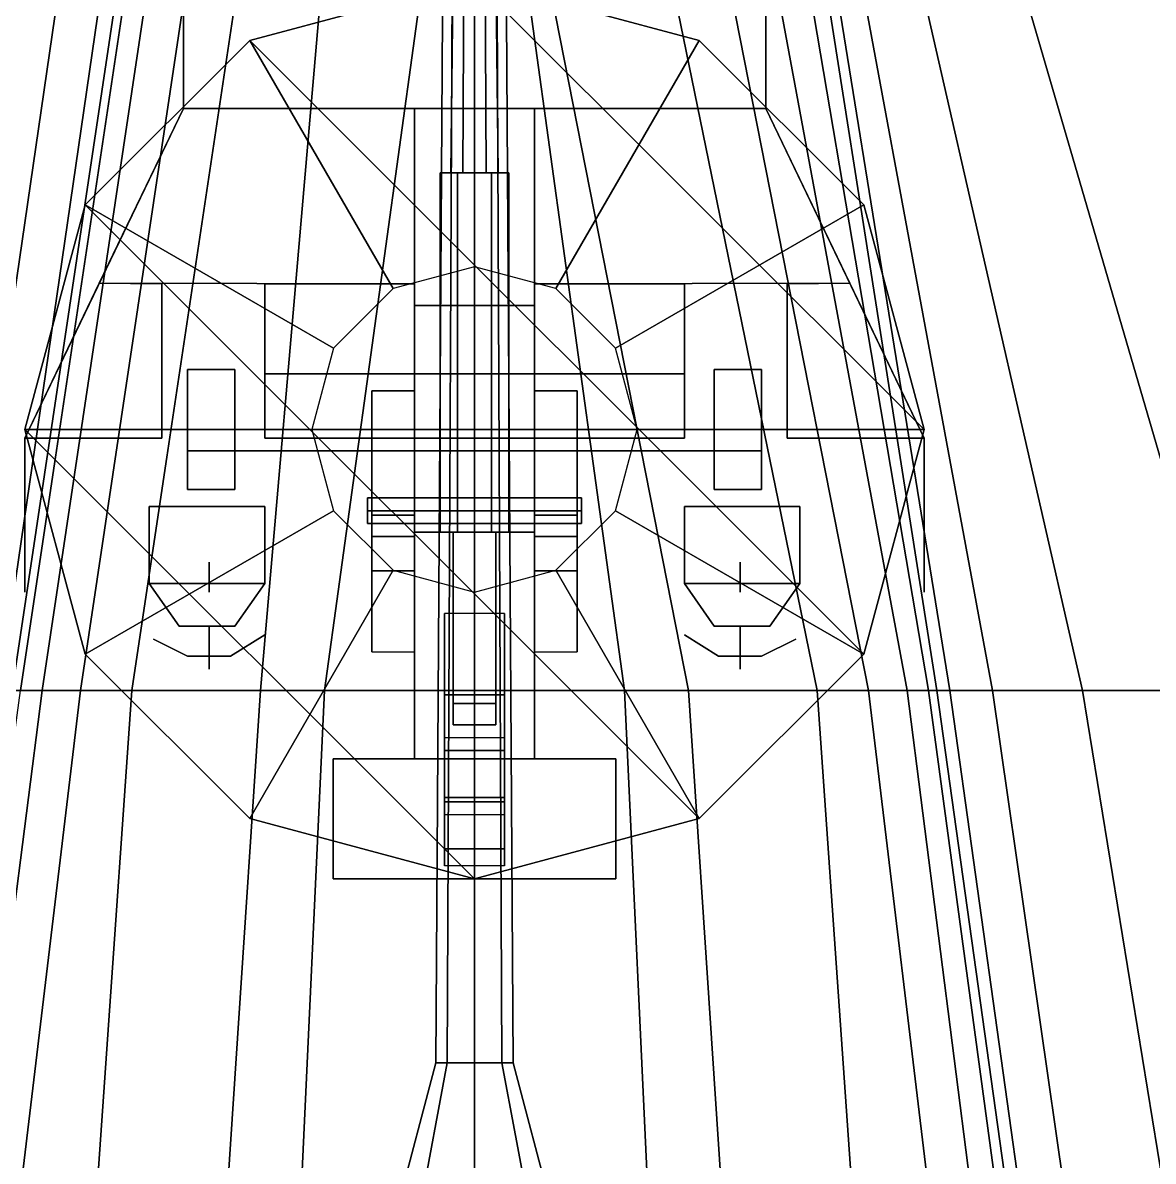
# Model space of a CAD drawing. Header units: millimetres. Extents: x -3.8 to 3.8, y -36.3 to 63.6.
# Drawn here: x -1.055 to 1.585, y 26.54 to 29.2 of the extents above; entities that cross this region are included whole.
import ezdxf

# ---------------------------------------------------------------- set-up
doc = ezdxf.new("R2010")
doc.units = ezdxf.units.MM
for name, color, linetype in [('gun', 1, 'Continuous'), ('sleeve', 5, 'Continuous'), ('superstructure', 3, 'Continuous'), ('turret', 2, 'Continuous')]:
    doc.layers.add(name, color=color, linetype=linetype)

msp = doc.modelspace()

# ---------------------------------------------------------------- linework, layer by layer
for points in [[(-1.350000000000056, 30.18, 2.720000000000003), (-1.020000000000072, 30.18, 1.960000000000001), (-1.419999999999989, 27.64, 1.910000000000001), (-1.759999999999964, 27.64, 2.570000000000001)], [(-1.020000000000072, 30.18, 1.960000000000001), (-0.8400000000000653, 30.18, 1.290000000000003), (-1.209999999999953, 27.64, 1.140000000000001), (-1.419999999999989, 27.64, 1.910000000000001)], [(-0.8400000000000653, 30.18, 1.290000000000003), (-0.7400000000000425, 30.18, 0.27), (-1.109999999999987, 27.64, 0.27), (-1.209999999999953, 27.64, 1.140000000000001)], [(-0.7400000000000425, 30.18, 0.27), (-0.7000000000000789, 30.18), (-1.079999999999958, 27.64), (-1.109999999999987, 27.64, 0.27)], [(-0.7000000000000789, 30.18), (-0.6800000000000402, 30.18, -0.2700000000000027), (-1.059999999999976, 27.64, -0.2700000000000027), (-1.079999999999958, 27.64)], [(-0.6800000000000402, 30.18, -0.2700000000000027), (-0.6300000000000289, 30.18, -0.5699999999999998), (-1.009999999999964, 27.64, -0.5699999999999998), (-1.059999999999976, 27.64, -0.2700000000000027)], [(-0.6300000000000289, 30.18, -0.5699999999999998), (-0.5400000000000539, 30.18, -0.8199999999999998), (-0.9199999999999894, 27.64, -0.8199999999999998), (-1.009999999999964, 27.64, -0.5699999999999998)], [(-0.5400000000000539, 30.18, -0.8199999999999998), (-0.4200000000000493, 30.18, -1.009999999999999), (-0.7999999999999848, 27.64, -1.009999999999999), (-0.9199999999999894, 27.64, -0.8199999999999998)], [(-0.4200000000000493, 30.18, -1.009999999999999), (-0.280000000000063, 30.18, -1.159999999999998), (-0.4999999999999735, 27.64, -1.25), (-0.7999999999999848, 27.64, -1.009999999999999)], [(-0.280000000000063, 30.18, -1.159999999999998), (-3.349660934910681e-14, 30.18, -1.269999999999999), (-0.3499999999999394, 27.64, -1.319999999999998), (-0.4999999999999735, 27.64, -1.25)], [(-3.349660934910681e-14, 30.18, -1.269999999999999), (-3.336338800716265e-14, 30.18, -1.269999999999999), (2.64767732478105e-14, 27.64, -1.429999999999999), (-0.3499999999999394, 27.64, -1.319999999999998)], [(0.3499999999999924, 27.64, -1.319999999999998), (2.64767732478105e-14, 27.64, -1.429999999999999), (-3.336338800716265e-14, 30.18, -1.269999999999999), (-3.338558704664429e-14, 30.18, -1.269999999999999)], [(0.5000000000000265, 27.64, -1.25), (0.3499999999999924, 27.64, -1.319999999999998), (-3.336338800716265e-14, 30.18, -1.269999999999999), (-3.338558704664429e-14, 30.18, -1.269999999999999)], [(0.8000000000000379, 27.64, -1.009999999999999), (0.5000000000000265, 27.64, -1.25), (-3.336338800716265e-14, 30.18, -1.269999999999999), (0.2799999999999962, 30.18, -1.159999999999998)], [(0.9200000000000425, 27.64, -0.8199999999999998), (0.8000000000000379, 27.64, -1.009999999999999), (0.2799999999999962, 30.18, -1.159999999999998), (0.4199999999999826, 30.18, -1.009999999999999)], [(1.010000000000017, 27.64, -0.5699999999999998), (0.9200000000000425, 27.64, -0.8199999999999998), (0.4199999999999826, 30.18, -1.009999999999999), (0.539999999999987, 30.18, -0.8199999999999998)], [(1.060000000000029, 27.64, -0.2700000000000027), (1.010000000000017, 27.64, -0.5699999999999998), (0.539999999999987, 30.18, -0.8199999999999998), (0.629999999999962, 30.18, -0.5699999999999998)], [(1.080000000000011, 27.64), (1.060000000000029, 27.64, -0.2700000000000027), (0.629999999999962, 30.18, -0.5699999999999998), (0.6799999999999734, 30.18, -0.2700000000000027)], [(1.11000000000004, 27.64, 0.27), (1.080000000000011, 27.64), (0.6799999999999734, 30.18, -0.2700000000000027), (0.7000000000000121, 30.18)], [(1.210000000000006, 27.64, 1.140000000000001), (1.11000000000004, 27.64, 0.27), (0.7000000000000121, 30.18), (0.7399999999999757, 30.18, 0.27)], [(1.420000000000042, 27.64, 1.910000000000001), (1.210000000000006, 27.64, 1.140000000000001), (0.7399999999999757, 30.18, 0.27), (0.8399999999999984, 30.18, 1.290000000000003)], [(1.760000000000017, 27.64, 2.570000000000001), (1.420000000000042, 27.64, 1.910000000000001), (0.8399999999999984, 30.18, 1.290000000000003), (1.020000000000005, 30.18, 1.960000000000001)], [(2.130000000000022, 27.64, 3.010000000000002), (1.760000000000017, 27.64, 2.570000000000001), (1.020000000000005, 30.18, 1.960000000000001), (1.349999999999989, 30.18, 2.720000000000003)], [(2.599999999999993, 27.64, 3.400000000000003), (2.130000000000022, 27.64, 3.010000000000002), (1.349999999999989, 30.18, 2.720000000000003), (1.580000000000008, 30.18, 3.010000000000002)], [(2.960000000000006, 27.64, 3.640000000000001), (2.599999999999993, 27.64, 3.400000000000003), (1.580000000000008, 30.18, 3.010000000000002), (1.960000000000003, 30.18, 3.400000000000003)], [(-1.059999999999976, 27.64, -0.2700000000000027), (-1.009999999999964, 27.64, -0.5699999999999998), (-1.339999999999999, 25.06, -0.5699999999999998), (-1.409999999999992, 25.06, -0.2700000000000027)], [(-1.009999999999964, 27.64, -0.5699999999999998), (-0.9199999999999894, 27.64, -0.8199999999999998), (-1.230000000000014, 25.06, -0.8199999999999998), (-1.339999999999999, 25.06, -0.5699999999999998)], [(-0.9199999999999894, 27.64, -0.8199999999999998), (-0.7999999999999848, 27.64, -1.009999999999999), (-0.9800000000000135, 25.06, -1.109999999999999), (-1.230000000000014, 25.06, -0.8199999999999998)], [(-0.7999999999999848, 27.64, -1.009999999999999), (-0.4999999999999735, 27.64, -1.25), (-0.6700000000000113, 25.06, -1.319999999999998), (-0.9800000000000135, 25.06, -1.109999999999999)], [(-0.4999999999999735, 27.64, -1.25), (-0.3499999999999394, 27.64, -1.319999999999998), (-0.4699999999999942, 25.06, -1.409999999999998), (-0.6700000000000113, 25.06, -1.319999999999998)], [(-0.3499999999999394, 27.64, -1.319999999999998), (2.64767732478105e-14, 27.64, -1.429999999999999), (4.660851782647968e-15, 25.06, -1.579999999999998), (-0.4699999999999942, 25.06, -1.409999999999998)], [(0.4700000000000036, 25.06, -1.409999999999998), (4.660851782647968e-15, 25.06, -1.579999999999998), (2.64767732478105e-14, 27.64, -1.429999999999999), (0.3499999999999924, 27.64, -1.319999999999998)], [(0.6700000000000207, 25.06, -1.319999999999998), (0.4700000000000036, 25.06, -1.409999999999998), (0.3499999999999924, 27.64, -1.319999999999998), (0.5000000000000265, 27.64, -1.25)], [(0.980000000000023, 25.06, -1.109999999999999), (0.6700000000000207, 25.06, -1.319999999999998), (0.5000000000000265, 27.64, -1.25), (0.8000000000000379, 27.64, -1.009999999999999)], [(1.230000000000023, 25.06, -0.8199999999999998), (0.980000000000023, 25.06, -1.109999999999999), (0.8000000000000379, 27.64, -1.009999999999999), (0.9200000000000425, 27.64, -0.8199999999999998)], [(1.340000000000008, 25.06, -0.5699999999999998), (1.230000000000023, 25.06, -0.8199999999999998), (0.9200000000000425, 27.64, -0.8199999999999998), (1.010000000000017, 27.64, -0.5699999999999998)], [(1.410000000000001, 25.06, -0.2700000000000027), (1.340000000000008, 25.06, -0.5699999999999998), (1.010000000000017, 27.64, -0.5699999999999998), (1.060000000000029, 27.64, -0.2700000000000027)], [(1.440000000000002, 25.06), (1.410000000000001, 25.06, -0.2700000000000027), (1.060000000000029, 27.64, -0.2700000000000027), (1.080000000000011, 27.64)], [(1.470000000000004, 25.06, 0.27), (1.440000000000002, 25.06), (1.080000000000011, 27.64), (1.11000000000004, 27.64, 0.27)], [(1.580000000000017, 25.06, 1.140000000000001), (1.470000000000004, 25.06, 0.27), (1.11000000000004, 27.64, 0.27), (1.210000000000006, 27.64, 1.140000000000001)], [(1.840000000000008, 25.06, 1.910000000000001), (1.580000000000017, 25.06, 1.140000000000001), (1.210000000000006, 27.64, 1.140000000000001), (1.420000000000042, 27.64, 1.910000000000001)], [(2.210000000000013, 25.06, 2.570000000000001), (1.840000000000008, 25.06, 1.910000000000001), (1.420000000000042, 27.64, 1.910000000000001), (1.760000000000017, 27.64, 2.570000000000001)]]:
    msp.add_3dface(points)
at = {"layer": 'gun'}
for points in [[(-0.03999999999998205, 30.24000000000002, 5.200000000000001), (-0.01999999999998204, 30.24000000000002, 5.165358983848623), (-0.02749999999998266, 28.85000000000003, 5.152368602791856), (-0.05499999999998252, 28.85000000000003, 5.200000000000001)], [(-0.01999999999998204, 30.24000000000002, 5.234641016151379), (-0.03999999999998205, 30.24000000000002, 5.200000000000001), (-0.05499999999998252, 28.85000000000003, 5.200000000000001), (-0.02749999999998266, 28.85000000000003, 5.247631397208146)], [(0.020000000000018, 30.24000000000002, 5.234641016151379), (-0.01999999999998204, 30.24000000000002, 5.234641016151379), (-0.02749999999998266, 28.85000000000003, 5.247631397208146), (0.0275000000000175, 28.85000000000003, 5.247631397208146)], [(-0.01999999999998204, 30.24000000000002, 5.165358983848623), (0.020000000000018, 30.24000000000002, 5.165358983848623), (0.0275000000000175, 28.85000000000003, 5.152368602791856), (-0.02749999999998266, 28.85000000000003, 5.152368602791856)], [(0.020000000000018, 30.24000000000002, 5.165358983848623), (0.04000000000001802, 30.24000000000002, 5.200000000000001), (0.05500000000001735, 28.85000000000003, 5.200000000000001), (0.0275000000000175, 28.85000000000003, 5.152368602791856)], [(0.04000000000001802, 30.24000000000002, 5.200000000000001), (0.020000000000018, 30.24000000000002, 5.234641016151379), (0.0275000000000175, 28.85000000000003, 5.247631397208146), (0.05500000000001735, 28.85000000000003, 5.200000000000001)], [(-0.04949747468305406, 29.95, 5.589497474683057), (-0.0699999999999957, 29.95, 5.539999999999999), (-0.0899999999999965, 26.77, 5.539999999999999), (-0.06363961030678575, 26.77, 5.603639610306788)], [(-0.0699999999999957, 29.95, 5.539999999999999), (-0.04949747468305406, 29.95, 5.490502525316941), (-0.06363961030678586, 26.77, 5.476360389693211), (-0.0899999999999965, 26.77, 5.539999999999999)], [(4.477551684457792e-15, 29.95, 5.609999999999999), (-0.04949747468305406, 29.95, 5.589497474683057), (-0.06363961030678575, 26.77, 5.603639610306788), (3.476657438501729e-15, 26.77, 5.629999999999999)], [(-0.04949747468305406, 29.95, 5.490502525316941), (4.255507079532761e-15, 29.95, 5.469999999999999), (3.476657438501729e-15, 26.77, 5.449999999999999), (-0.06363961030678586, 26.77, 5.476360389693211)], [(0.04949747468306258, 29.95, 5.589497474683057), (4.477551684457792e-15, 29.95, 5.609999999999999), (3.476657438501729e-15, 26.77, 5.629999999999999), (0.06363961030679269, 26.77, 5.603639610306788)], [(4.255507079532761e-15, 29.95, 5.469999999999999), (0.04949747468306258, 29.95, 5.490502525316941), (0.06363961030679269, 26.77, 5.476360389693211), (3.476657438501729e-15, 26.77, 5.449999999999999)], [(0.0700000000000042, 29.95, 5.539999999999999), (0.04949747468306258, 29.95, 5.589497474683057), (0.06363961030679269, 26.77, 5.603639610306788), (0.09000000000000344, 26.77, 5.539999999999999)], [(0.04949747468306258, 29.95, 5.490502525316941), (0.0700000000000042, 29.95, 5.539999999999999), (0.09000000000000344, 26.77, 5.539999999999999), (0.06363961030679269, 26.77, 5.476360389693211)]]:
    msp.add_3dface(points, dxfattribs=at)
at = {"layer": 'sleeve'}
for points in [[(-0.07999999999998242, 28.85000000000003, 5.200000000000001), (0.08000000000001728, 28.85000000000003, 5.200000000000001), (0.04000000000001723, 28.85000000000003, 5.130717967697246), (-0.03999999999998284, 28.85000000000003, 5.130717967697246)], [(-0.03999999999998284, 28.85000000000003, 5.269282032302756), (0.04000000000001723, 28.85000000000003, 5.269282032302756), (0.08000000000001728, 28.85000000000003, 5.200000000000001), (-0.07999999999998242, 28.85000000000003, 5.200000000000001)], [(-0.03999999999998305, 28.01000000000003, 5.130717967697246), (-0.07999999999998308, 28.01000000000003, 5.200000000000001), (-0.07999999999998242, 28.85000000000003, 5.200000000000001), (-0.0399999999999824, 28.85000000000003, 5.130717967697246)], [(-0.07999999999998308, 28.01000000000003, 5.200000000000001), (-0.03999999999998305, 28.01000000000003, 5.269282032302756), (-0.03999999999998284, 28.85000000000003, 5.269282032302756), (-0.07999999999998242, 28.85000000000003, 5.200000000000001)], [(-0.03999999999998305, 28.01000000000003, 5.269282032302756), (0.04000000000001702, 28.01000000000003, 5.269282032302756), (0.04000000000001723, 28.85000000000003, 5.269282032302756), (-0.03999999999998284, 28.85000000000003, 5.269282032302756)], [(0.04000000000001702, 28.01000000000003, 5.130717967697246), (-0.03999999999998305, 28.01000000000003, 5.130717967697246), (-0.0399999999999824, 28.85000000000003, 5.130717967697246), (0.04000000000001723, 28.85000000000003, 5.130717967697246)], [(0.08000000000001706, 28.01000000000003, 5.200000000000001), (0.04000000000001702, 28.01000000000003, 5.130717967697246), (0.04000000000001723, 28.85000000000003, 5.130717967697246), (0.08000000000001728, 28.85000000000003, 5.200000000000001)], [(0.04000000000001702, 28.01000000000003, 5.269282032302756), (0.08000000000001706, 28.01000000000003, 5.200000000000001), (0.08000000000001728, 28.85000000000003, 5.200000000000001), (0.04000000000001723, 28.85000000000003, 5.269282032302756)], [(0.1400000000000172, 28.54000000000003, 5.130000000000001), (0.1400000000000172, 28.54000000000003, 5.000000000000002), (-0.139999999999983, 28.54000000000003, 5.000000000000002), (-0.139999999999983, 28.54000000000003, 5.130000000000001)], [(-0.139999999999983, 28.54000000000003, 5.130000000000001), (-0.139999999999983, 28.54000000000003, 5.000000000000002), (-0.1399999999999831, 28.01000000000003, 5.000000000000002), (-0.1399999999999831, 28.01000000000003, 5.130000000000001)], [(-0.1399999999999831, 28.01000000000003, 5.000000000000002), (-0.139999999999983, 28.54000000000003, 5.000000000000002), (0.1400000000000172, 28.54000000000003, 5.000000000000002), (0.1400000000000171, 28.01000000000003, 5.000000000000002)], [(0.1400000000000171, 28.01000000000003, 5.130000000000001), (0.1400000000000172, 28.54000000000003, 5.130000000000001), (-0.139999999999983, 28.54000000000003, 5.130000000000001), (-0.1399999999999831, 28.01000000000003, 5.130000000000001)], [(0.1400000000000171, 28.01000000000003, 5.000000000000002), (0.1400000000000172, 28.54000000000003, 5.000000000000002), (0.1400000000000172, 28.54000000000003, 5.130000000000001), (0.1400000000000171, 28.01000000000003, 5.130000000000001)], [(-0.5599999999999857, 28.11000000000005, 5.290000000000001), (-0.6699999999999852, 28.11000000000005, 5.290000000000001), (-0.669999999999985, 28.39000000000002, 5.290000000000001), (-0.5599999999999856, 28.39000000000002, 5.290000000000001)], [(-0.5599999999999856, 28.39000000000002, 5.420000000000002), (-0.669999999999985, 28.39000000000002, 5.420000000000002), (-0.6699999999999852, 28.11000000000005, 5.420000000000002), (-0.5599999999999857, 28.11000000000005, 5.420000000000002)], [(-0.669999999999985, 28.39000000000002, 5.420000000000002), (-0.669999999999985, 28.39000000000002, 5.290000000000001), (-0.6699999999999852, 28.11000000000005, 5.290000000000001), (-0.6699999999999852, 28.11000000000005, 5.420000000000002)], [(-0.5599999999999856, 28.39000000000002, 5.290000000000001), (-0.669999999999985, 28.39000000000002, 5.290000000000001), (-0.669999999999985, 28.39000000000002, 5.420000000000002), (-0.5599999999999856, 28.39000000000002, 5.420000000000002)], [(-0.5599999999999857, 28.11000000000005, 5.420000000000002), (-0.5599999999999857, 28.11000000000005, 5.290000000000001), (-0.5599999999999856, 28.39000000000002, 5.290000000000001), (-0.5599999999999856, 28.39000000000002, 5.420000000000002)], [(0.6700000000000139, 28.39000000000002, 5.290000000000001), (0.5600000000000145, 28.39000000000002, 5.290000000000001), (0.5600000000000145, 28.39000000000002, 5.420000000000002), (0.6700000000000139, 28.39000000000002, 5.420000000000002)], [(0.5600000000000145, 28.39000000000002, 5.420000000000002), (0.5600000000000145, 28.39000000000002, 5.290000000000001), (0.5600000000000144, 28.11000000000005, 5.290000000000001), (0.5600000000000144, 28.11000000000005, 5.420000000000002)], [(0.6700000000000138, 28.11000000000005, 5.290000000000001), (0.5600000000000144, 28.11000000000005, 5.290000000000001), (0.5600000000000145, 28.39000000000002, 5.290000000000001), (0.6700000000000139, 28.39000000000002, 5.290000000000001)], [(0.6700000000000139, 28.39000000000002, 5.420000000000002), (0.5600000000000145, 28.39000000000002, 5.420000000000002), (0.5600000000000144, 28.11000000000005, 5.420000000000002), (0.6700000000000138, 28.11000000000005, 5.420000000000002)], [(0.6700000000000138, 28.11000000000005, 5.420000000000002), (0.6700000000000138, 28.11000000000005, 5.290000000000001), (0.6700000000000139, 28.39000000000002, 5.290000000000001), (0.6700000000000139, 28.39000000000002, 5.420000000000002)], [(0.6700000000000138, 28.20000000000002, 5.240000000000002), (-0.6699999999999834, 28.20000000000002, 5.240000000000002), (-0.6699999999999834, 28.25000000000004, 5.240000000000002), (0.6700000000000138, 28.25000000000004, 5.240000000000002)], [(0.6700000000000138, 28.25000000000004, 5.240000000000002), (-0.6699999999999834, 28.25000000000004, 5.240000000000002), (-0.6699999999999834, 28.25000000000004, 5.290000000000001), (0.6700000000000138, 28.25000000000004, 5.290000000000001)], [(-0.6699999999999834, 28.25000000000004, 5.290000000000001), (-0.6699999999999834, 28.25000000000004, 5.240000000000002), (-0.6699999999999834, 28.20000000000002, 5.240000000000002), (-0.6699999999999834, 28.20000000000002, 5.290000000000001)], [(0.5600000000000144, 28.25000000000004, 5.290000000000001), (-0.5599999999999857, 28.25000000000004, 5.290000000000001), (-0.5599999999999857, 28.20000000000002, 5.290000000000001), (0.5600000000000144, 28.20000000000002, 5.290000000000001)], [(0.6700000000000138, 28.20000000000002, 5.290000000000001), (0.6700000000000138, 28.20000000000002, 5.240000000000002), (0.6700000000000138, 28.25000000000004, 5.240000000000002), (0.6700000000000138, 28.25000000000004, 5.290000000000001)], [(-0.6699999999999834, 28.20000000000002, 5.290000000000001), (-0.6699999999999834, 28.20000000000002, 5.240000000000002), (0.6700000000000138, 28.20000000000002, 5.240000000000002), (0.6700000000000138, 28.20000000000002, 5.290000000000001)], [(-0.6699999999999852, 28.11000000000005, 5.420000000000002), (-0.6699999999999852, 28.11000000000005, 5.290000000000001), (-0.5599999999999857, 28.11000000000005, 5.290000000000001), (-0.5599999999999857, 28.11000000000005, 5.420000000000002)], [(0.5600000000000144, 28.11000000000005, 5.420000000000002), (0.5600000000000144, 28.11000000000005, 5.290000000000001), (0.6700000000000138, 28.11000000000005, 5.290000000000001), (0.6700000000000138, 28.11000000000005, 5.420000000000002)], [(-0.249999999999983, 28.06000000000004, 5.100000000000001), (-0.249999999999983, 28.09000000000001, 5.130000000000001), (0.250000000000017, 28.09000000000001, 5.130000000000001), (0.250000000000017, 28.06000000000004, 5.100000000000001)], [(-0.249999999999983, 28.09000000000001, 5.130000000000001), (-0.249999999999983, 28.06000000000004, 5.16), (0.250000000000017, 28.06000000000004, 5.16), (0.250000000000017, 28.09000000000001, 5.130000000000001)], [(-0.249999999999983, 28.06000000000004, 5.100000000000001), (-0.249999999999983, 28.03000000000001, 5.130000000000001), (-0.249999999999983, 28.06000000000004, 5.16), (-0.249999999999983, 28.09000000000001, 5.130000000000001)], [(0.250000000000017, 28.09000000000001, 5.130000000000001), (0.250000000000017, 28.06000000000004, 5.16), (0.250000000000017, 28.03000000000001, 5.130000000000001), (0.250000000000017, 28.06000000000004, 5.100000000000001)], [(-0.249999999999983, 28.03000000000001, 5.130000000000001), (-0.249999999999983, 28.06000000000004, 5.100000000000001), (0.250000000000017, 28.06000000000004, 5.100000000000001), (0.250000000000017, 28.03000000000001, 5.130000000000001)], [(-0.249999999999983, 28.06000000000004, 5.16), (-0.249999999999983, 28.03000000000001, 5.130000000000001), (0.250000000000017, 28.03000000000001, 5.130000000000001), (0.250000000000017, 28.06000000000004, 5.16)], [(0.1400000000000171, 28.01000000000003, 5.270000000000001), (0.1400000000000171, 28.01000000000003, 5.000000000000002), (-0.1399999999999831, 28.01000000000003, 5.000000000000002), (-0.1399999999999831, 28.01000000000003, 5.270000000000001)], [(-0.1399999999999831, 28.01000000000003, 5.270000000000001), (-0.1399999999999831, 28.01000000000003, 5.000000000000002), (-0.1399999999999833, 27.48000000000003, 5.000000000000002), (-0.1399999999999833, 27.48000000000003, 5.270000000000001)], [(-0.1399999999999833, 27.48000000000003, 5.000000000000002), (-0.1399999999999831, 28.01000000000003, 5.000000000000002), (0.1400000000000171, 28.01000000000003, 5.000000000000002), (0.1400000000000165, 27.48000000000003, 5.000000000000002)], [(0.1400000000000165, 27.48000000000003, 5.270000000000001), (0.1400000000000171, 28.01000000000003, 5.270000000000001), (-0.1399999999999831, 28.01000000000003, 5.270000000000001), (-0.1399999999999833, 27.48000000000003, 5.270000000000001)], [(0.05000000000001671, 27.61000000000002, 5.490000000000002), (0.05000000000001681, 28.01000000000003, 5.330000000000002), (-0.04999999999998328, 28.01000000000003, 5.330000000000002), (-0.04999999999998338, 27.61000000000002, 5.490000000000002)], [(0.05000000000001681, 28.01000000000003, 5.330000000000002), (0.05000000000001681, 28.01000000000003, 5.270000000000001), (-0.04999999999998328, 28.01000000000003, 5.270000000000001), (-0.04999999999998328, 28.01000000000003, 5.330000000000002)], [(-0.04999999999998328, 28.01000000000003, 5.330000000000002), (-0.04999999999998328, 28.01000000000003, 5.270000000000001), (-0.04999999999998338, 27.61000000000002, 5.270000000000001), (-0.04999999999998338, 27.61000000000002, 5.490000000000002)], [(0.05000000000001671, 27.61000000000002, 5.270000000000001), (0.05000000000001681, 28.01000000000003, 5.270000000000001), (0.05000000000001681, 28.01000000000003, 5.330000000000002), (0.05000000000001671, 27.61000000000002, 5.490000000000002)], [(0.1400000000000165, 27.48000000000003, 5.000000000000002), (0.1400000000000171, 28.01000000000003, 5.000000000000002), (0.1400000000000171, 28.01000000000003, 5.270000000000001), (0.1400000000000165, 27.48000000000003, 5.270000000000001)], [(0.07000000000001674, 27.63000000000003, 4.460000000000001), (0.07000000000001678, 27.82000000000003, 4.360000000000001), (-0.06999999999998334, 27.82000000000003, 4.360000000000001), (-0.06999999999998338, 27.63000000000003, 4.460000000000001)], [(-0.06999999999998338, 27.63000000000003, 4.460000000000001), (-0.06999999999998334, 27.82000000000003, 4.360000000000001), (-0.06999999999998338, 27.64000000000002, 4.310000000000002), (-0.06999999999998341, 27.50000000000004, 4.410000000000002)], [(0.07000000000001674, 27.64000000000002, 4.310000000000002), (0.07000000000001678, 27.82000000000003, 4.360000000000001), (0.07000000000001674, 27.63000000000003, 4.460000000000001), (0.07000000000001672, 27.50000000000004, 4.410000000000002)], [(0.07000000000001672, 27.50000000000004, 4.580000000000002), (0.07000000000001674, 27.63000000000003, 4.460000000000001), (-0.06999999999998338, 27.63000000000003, 4.460000000000001), (-0.06999999999998341, 27.50000000000004, 4.580000000000002)], [(-0.06999999999998341, 27.50000000000004, 4.580000000000002), (-0.06999999999998338, 27.63000000000003, 4.460000000000001), (-0.06999999999998341, 27.50000000000004, 4.410000000000002), (-0.06999999999998344, 27.39000000000002, 4.530000000000003)], [(0.07000000000001672, 27.50000000000004, 4.410000000000002), (0.07000000000001674, 27.63000000000003, 4.460000000000001), (0.07000000000001672, 27.50000000000004, 4.580000000000002), (0.07000000000001669, 27.39000000000002, 4.530000000000003)], [(0.0500000000000167, 27.56000000000004, 5.360000000000001), (0.05000000000001671, 27.61000000000002, 5.490000000000002), (-0.04999999999998338, 27.61000000000002, 5.490000000000002), (-0.04999999999998338, 27.56000000000004, 5.360000000000001)], [(-0.04999999999998338, 27.61000000000002, 5.490000000000002), (-0.04999999999998338, 27.61000000000002, 5.270000000000001), (-0.04999999999998338, 27.56000000000004, 5.270000000000001), (-0.04999999999998338, 27.56000000000004, 5.360000000000001)], [(0.0500000000000167, 27.56000000000004, 5.270000000000001), (0.05000000000001671, 27.61000000000002, 5.270000000000001), (0.05000000000001671, 27.61000000000002, 5.490000000000002), (0.0500000000000167, 27.56000000000004, 5.360000000000001)], [(-0.04999999999998338, 27.56000000000004, 5.360000000000001), (-0.04999999999998338, 27.56000000000004, 5.270000000000001), (0.0500000000000167, 27.56000000000004, 5.270000000000001), (0.0500000000000167, 27.56000000000004, 5.360000000000001)], [(-0.06999999999998341, 27.50000000000004, 4.410000000000002), (-0.06999999999998341, 27.53000000000004, 4.380000000000001), (0.07000000000001672, 27.53000000000004, 4.380000000000001), (0.07000000000001672, 27.50000000000004, 4.410000000000002)], [(-0.06999999999998344, 27.39000000000002, 4.530000000000003), (-0.06999999999998341, 27.50000000000004, 4.410000000000002), (0.07000000000001672, 27.50000000000004, 4.410000000000002), (0.07000000000001669, 27.39000000000002, 4.530000000000003)], [(0.07000000000001669, 27.38000000000003, 4.790000000000001), (0.07000000000001672, 27.50000000000004, 4.580000000000002), (-0.06999999999998341, 27.50000000000004, 4.580000000000002), (-0.06999999999998344, 27.38000000000003, 4.790000000000001)], [(-0.06999999999998344, 27.38000000000003, 4.790000000000001), (-0.06999999999998341, 27.50000000000004, 4.580000000000002), (-0.06999999999998344, 27.39000000000002, 4.530000000000001), (-0.06999999999998346, 27.27000000000002, 4.740000000000002)], [(0.07000000000001669, 27.39000000000002, 4.530000000000001), (0.07000000000001672, 27.50000000000004, 4.580000000000002), (0.07000000000001669, 27.38000000000003, 4.790000000000001), (0.07000000000001666, 27.27000000000002, 4.740000000000002)], [(0.3300000000000165, 27.48000000000003, 5.310000000000002), (0.3300000000000165, 27.48000000000003, 4.950000000000001), (-0.3299999999999836, 27.48000000000003, 4.950000000000001), (-0.3299999999999836, 27.48000000000003, 5.310000000000002)], [(-0.3299999999999836, 27.48000000000003, 5.310000000000002), (-0.3299999999999836, 27.48000000000003, 4.950000000000001), (-0.3299999999999837, 27.20000000000002, 4.950000000000001), (-0.3299999999999837, 27.20000000000002, 5.310000000000002)], [(-0.3299999999999837, 27.20000000000002, 4.950000000000001), (-0.3299999999999836, 27.48000000000003, 4.950000000000001), (0.3300000000000165, 27.48000000000003, 4.950000000000001), (0.3300000000000164, 27.20000000000002, 4.950000000000001)], [(0.3300000000000164, 27.20000000000002, 5.310000000000002), (0.3300000000000165, 27.48000000000003, 5.310000000000002), (-0.3299999999999836, 27.48000000000003, 5.310000000000002), (-0.3299999999999837, 27.20000000000002, 5.310000000000002)], [(0.3300000000000164, 27.20000000000002, 4.950000000000001), (0.3300000000000165, 27.48000000000003, 4.950000000000001), (0.3300000000000165, 27.48000000000003, 5.310000000000002), (0.3300000000000164, 27.20000000000002, 5.310000000000002)], [(-0.06999999999998346, 27.27000000000002, 4.740000000000002), (-0.06999999999998344, 27.39000000000002, 4.530000000000001), (0.07000000000001669, 27.39000000000002, 4.530000000000001), (0.07000000000001666, 27.27000000000002, 4.740000000000002)], [(0.07000000000001666, 27.35000000000003, 4.950000000000001), (0.07000000000001669, 27.38000000000003, 4.790000000000001), (-0.06999999999998344, 27.38000000000003, 4.790000000000001), (-0.06999999999998346, 27.35000000000003, 4.950000000000001)], [(-0.06999999999998346, 27.35000000000003, 4.950000000000001), (-0.06999999999998344, 27.38000000000003, 4.790000000000001), (-0.06999999999998346, 27.27000000000002, 4.740000000000002), (-0.06999999999998349, 27.23000000000003, 4.950000000000001)], [(0.07000000000001666, 27.27000000000002, 4.740000000000002), (0.07000000000001669, 27.38000000000003, 4.790000000000001), (0.07000000000001666, 27.35000000000003, 4.950000000000001), (0.07000000000001663, 27.23000000000003, 4.950000000000001)], [(-0.06999999999998349, 27.23000000000003, 4.950000000000001), (-0.06999999999998346, 27.27000000000002, 4.740000000000002), (0.07000000000001666, 27.27000000000002, 4.740000000000002), (0.07000000000001663, 27.23000000000003, 4.950000000000001)], [(-0.3299999999999837, 27.20000000000002, 5.310000000000002), (-0.3299999999999837, 27.20000000000002, 4.950000000000001), (0.3300000000000164, 27.20000000000002, 4.950000000000001), (0.3300000000000164, 27.20000000000002, 5.310000000000002)], [(-0.06363961030678575, 26.77, 5.603639610306788), (-0.0899999999999965, 26.77, 5.539999999999999), (-0.1799999999999967, 26.43, 5.539999999999999), (-0.1272792206135752, 26.43, 5.667279220613578)], [(-0.0899999999999965, 26.77, 5.539999999999999), (-0.06363961030678586, 26.77, 5.476360389693211), (-0.1272792206135752, 26.43, 5.41272077938642), (-0.1799999999999967, 26.43, 5.539999999999999)], [(3.476657438501729e-15, 26.77, 5.629999999999999), (-0.06363961030678575, 26.77, 5.603639610306788), (-0.1272792206135752, 26.43, 5.667279220613578), (3.393384206441806e-15, 26.43, 5.719999999999999)], [(-0.06363961030678586, 26.77, 5.476360389693211), (3.476657438501729e-15, 26.77, 5.449999999999999), (3.393384206441806e-15, 26.43, 5.359999999999999), (-0.1272792206135752, 26.43, 5.41272077938642)], [(0.06363961030679269, 26.77, 5.603639610306788), (3.476657438501729e-15, 26.77, 5.629999999999999), (3.393384206441806e-15, 26.43, 5.719999999999999), (0.1272792206135819, 26.43, 5.667279220613578)], [(3.476657438501729e-15, 26.77, 5.449999999999999), (0.06363961030679269, 26.77, 5.476360389693211), (0.1272792206135819, 26.43, 5.41272077938642), (3.393384206441806e-15, 26.43, 5.359999999999999)], [(0.09000000000000344, 26.77, 5.539999999999999), (0.06363961030679269, 26.77, 5.603639610306788), (0.1272792206135819, 26.43, 5.667279220613578), (0.1800000000000034, 26.43, 5.539999999999999)], [(0.06363961030679269, 26.77, 5.476360389693211), (0.09000000000000344, 26.77, 5.539999999999999), (0.1800000000000034, 26.43, 5.539999999999999), (0.1272792206135819, 26.43, 5.41272077938642)]]:
    msp.add_3dface(points, dxfattribs=at)
at = {"layer": 'superstructure'}
for points in [[(2.400000000000003, 27.64, 4.16), (2.100000000000004, 30.18, 4.15), (-2.099999999999997, 30.18, 4.15), (-2.399999999999996, 27.64, 4.16)], [(-2.399999999999996, 27.64, 4.16), (-2.599999999999997, 25.06, 4.14), (2.600000000000003, 25.06, 4.14), (2.400000000000003, 27.64, 4.16)]]:
    msp.add_3dface(points, dxfattribs=at)
at = {"layer": 'turret'}
for points in [[(1.050000000000018, 28.25000000000004, 4.380000000000001), (1.864022933402432e-14, 29.30000000000002, 4.380000000000001), (-0.5249999999999827, 29.15932667397369, 4.380000000000001), (0.909326673973678, 27.72500000000003, 4.380000000000001)], [(1.775205091432419e-14, 29.30000000000002, 4.280000000000001), (-0.5249999999999827, 29.15932667397369, 4.280000000000001), (-0.5249999999999827, 29.15932667397369, 4.380000000000001), (1.775205091432419e-14, 29.30000000000002, 4.380000000000001)], [(-0.5249999999999827, 29.15932667397369, 4.280000000000001), (1.730796170447413e-14, 29.30000000000002, 4.280000000000001), (1.714386445306194e-14, 28.63000000000003, 4.150000000000002), (-0.1899999999999828, 28.57908965343811, 4.150000000000002)], [(0.525000000000018, 29.15932667397369, 4.280000000000001), (1.775205091432419e-14, 29.30000000000002, 4.280000000000001), (1.775205091432419e-14, 29.30000000000002, 4.380000000000001), (0.525000000000018, 29.15932667397369, 4.380000000000001)], [(0.9093266739736791, 28.77500000000004, 4.380000000000001), (0.5250000000000185, 29.15932667397369, 4.380000000000001), (1.775205091432419e-14, 29.30000000000002, 4.380000000000001), (1.050000000000018, 28.25000000000004, 4.380000000000001)], [(1.730796170447413e-14, 29.30000000000002, 4.280000000000001), (0.5250000000000171, 29.15932667397369, 4.280000000000001), (0.1900000000000171, 28.57908965343811, 4.150000000000002), (1.714386445306194e-14, 28.63000000000003, 4.150000000000002)], [(-0.6799999999999821, 29.00000000000004, 4.380000000000001), (-0.679999999999982, 29.29000000000003, 4.380000000000001), (0.6800000000000175, 29.29000000000003, 4.380000000000001), (0.6800000000000174, 29.00000000000004, 4.380000000000001)], [(0.6800000000000174, 29.00000000000004, 4.800000000000001), (0.6800000000000175, 29.29000000000003, 4.800000000000001), (-0.679999999999982, 29.29000000000003, 4.800000000000001), (-0.6799999999999821, 29.00000000000004, 4.800000000000001)], [(-0.679999999999982, 29.29000000000003, 4.800000000000001), (-0.679999999999982, 29.29000000000003, 4.380000000000001), (-0.6799999999999821, 29.00000000000004, 4.380000000000001), (-0.6799999999999821, 29.00000000000004, 4.800000000000001)], [(0.6800000000000174, 29.00000000000004, 4.380000000000001), (0.6800000000000175, 29.29000000000003, 4.380000000000001), (0.6800000000000175, 29.29000000000003, 4.800000000000001), (0.6800000000000174, 29.00000000000004, 4.800000000000001)], [(0.909326673973678, 27.72500000000003, 4.380000000000001), (-0.5249999999999827, 29.15932667397369, 4.380000000000001), (-0.9093266739736433, 28.77500000000004, 4.380000000000001), (0.5250000000000149, 27.34067332602636, 4.380000000000001)], [(-0.5249999999999827, 29.15932667397369, 4.280000000000001), (-0.9093266739736433, 28.77500000000004, 4.280000000000001), (-0.9093266739736433, 28.77500000000004, 4.380000000000001), (-0.5249999999999827, 29.15932667397369, 4.380000000000001)], [(-0.9093266739736433, 28.77500000000004, 4.280000000000001), (-0.5249999999999827, 29.15932667397369, 4.280000000000001), (-0.1899999999999828, 28.57908965343811, 4.150000000000002), (-0.3290896534380698, 28.44000000000003, 4.150000000000002)], [(0.5250000000000171, 29.15932667397369, 4.280000000000001), (0.9093266739736777, 28.77500000000004, 4.280000000000001), (0.3290896534381036, 28.44000000000003, 4.150000000000002), (0.1900000000000171, 28.57908965343811, 4.150000000000002)], [(0.9093266739736786, 28.77500000000004, 4.280000000000001), (0.525000000000018, 29.15932667397369, 4.280000000000001), (0.525000000000018, 29.15932667397369, 4.380000000000001), (0.9093266739736786, 28.77500000000004, 4.380000000000001)], [(-0.6799999999999821, 29.00000000000004, 4.800000000000001), (-0.6799999999999821, 29.00000000000004, 4.380000000000001), (-1.049999999999983, 28.23000000000003, 4.380000000000001), (-1.049999999999983, 28.23000000000003, 5.690000000000001)], [(-1.049999999999983, 28.23000000000003, 5.690000000000001), (-1.049999999999983, 28.23000000000003, 4.380000000000001), (-0.6799999999999821, 29.00000000000004, 4.380000000000001), (-0.6799999999999821, 29.00000000000004, 4.800000000000001)], [(-0.8762739290490399, 28.59153803954658, 5.272118369874761), (-0.1399999999999834, 28.59000000000001, 5.270000000000001), (-0.1399999999999829, 29.00000000000001, 4.800000000000001), (-0.6799999999999821, 29.00000000000004, 4.800000000000001)], [(-0.6799999999999821, 29.00000000000004, 4.800000000000001), (-0.1399999999999829, 29.00000000000001, 4.800000000000001), (-0.1399999999999834, 28.59000000000001, 5.270000000000001), (-0.8762739290490399, 28.59153803954658, 5.272118369874761)], [(0.8762739290490752, 28.59153803954658, 5.272118369874761), (0.1400000000000177, 28.59000000000001, 5.270000000000001), (0.1400000000000182, 29.00000000000001, 4.800000000000001), (0.6800000000000174, 29.00000000000004, 4.800000000000001)], [(0.6800000000000174, 29.00000000000004, 4.800000000000001), (0.1400000000000182, 29.00000000000001, 4.800000000000001), (0.1400000000000177, 28.59000000000001, 5.270000000000001), (0.8762739290490752, 28.59153803954658, 5.272118369874761)], [(1.050000000000017, 28.23000000000003, 5.690000000000001), (1.050000000000017, 28.23000000000003, 4.380000000000001), (0.6800000000000174, 29.00000000000004, 4.380000000000001), (0.6800000000000174, 29.00000000000004, 4.800000000000001)], [(0.6800000000000174, 29.00000000000004, 4.800000000000001), (0.6800000000000174, 29.00000000000004, 4.380000000000001), (1.050000000000017, 28.23000000000003, 4.380000000000001), (1.050000000000017, 28.23000000000003, 5.690000000000001)], [(0.5250000000000149, 27.34067332602636, 4.380000000000001), (-0.9093266739736451, 28.77500000000004, 4.380000000000001), (-1.049999999999983, 28.25000000000004, 4.380000000000001), (1.634953782601867e-14, 27.20000000000002, 4.380000000000001)], [(-0.9093266739736433, 28.77500000000004, 4.280000000000001), (-1.049999999999983, 28.25000000000004, 4.280000000000001), (-1.049999999999983, 28.25000000000004, 4.380000000000001), (-0.9093266739736433, 28.77500000000004, 4.380000000000001)], [(-1.049999999999983, 28.25000000000004, 4.280000000000001), (-0.9093266739736433, 28.77500000000004, 4.280000000000001), (-0.3290896534380698, 28.44000000000003, 4.150000000000002), (-0.3799999999999833, 28.25000000000004, 4.150000000000002)], [(0.9093266739736777, 28.77500000000004, 4.280000000000001), (1.050000000000017, 28.25000000000004, 4.280000000000001), (0.3800000000000169, 28.25000000000004, 4.150000000000002), (0.3290896534381036, 28.44000000000003, 4.150000000000002)], [(1.050000000000018, 28.25000000000004, 4.280000000000001), (0.9093266739736786, 28.77500000000004, 4.280000000000001), (0.9093266739736786, 28.77500000000004, 4.380000000000001), (1.050000000000018, 28.25000000000004, 4.380000000000001)], [(-0.8762739290490399, 28.59153803954658, 5.272118369874761), (-0.7299999999999828, 28.59000000000001, 5.270000000000001), (-0.729999999999983, 28.23000000000003, 5.690000000000001), (-1.049999999999983, 28.23000000000003, 5.690000000000001)], [(-1.049999999999983, 28.23000000000003, 5.690000000000001), (-0.729999999999983, 28.23000000000003, 5.690000000000001), (-0.7299999999999828, 28.59000000000001, 5.270000000000001), (-0.8762739290490399, 28.59153803954658, 5.272118369874761)], [(-0.4899999999999844, 28.59000000000001, 5.270000000000001), (-0.1399999999999834, 28.59000000000001, 5.270000000000001), (-0.1399999999999835, 28.38000000000003, 5.520000000000001), (-0.4899999999999844, 28.38000000000003, 5.520000000000001)], [(-0.4899999999999844, 28.38000000000003, 5.520000000000001), (-0.1399999999999835, 28.38000000000003, 5.520000000000001), (-0.1399999999999834, 28.59000000000001, 5.270000000000001), (-0.4899999999999844, 28.59000000000001, 5.270000000000001)], [(0.4900000000000191, 28.38000000000003, 5.520000000000001), (0.1400000000000176, 28.38000000000003, 5.520000000000001), (0.1400000000000177, 28.59000000000001, 5.270000000000001), (0.4900000000000191, 28.59000000000001, 5.270000000000001)], [(0.4900000000000191, 28.59000000000001, 5.270000000000001), (0.1400000000000177, 28.59000000000001, 5.270000000000001), (0.1400000000000176, 28.38000000000003, 5.520000000000001), (0.4900000000000191, 28.38000000000003, 5.520000000000001)], [(0.8762739290490752, 28.59153803954658, 5.272118369874761), (0.7300000000000176, 28.59000000000001, 5.270000000000001), (0.7300000000000174, 28.23000000000003, 5.690000000000001), (1.050000000000017, 28.23000000000003, 5.690000000000001)], [(1.050000000000017, 28.23000000000003, 5.690000000000001), (0.7300000000000174, 28.23000000000003, 5.690000000000001), (0.7300000000000176, 28.59000000000001, 5.270000000000001), (0.8762739290490752, 28.59153803954658, 5.272118369874761)], [(0.490000000000019, 28.23000000000003, 5.690000000000001), (-0.4899999999999827, 28.23000000000003, 5.690000000000001), (-0.4899999999999827, 28.38000000000003, 5.520000000000001), (0.4900000000000191, 28.38000000000003, 5.520000000000001)], [(0.4900000000000191, 28.38000000000003, 5.520000000000001), (-0.4899999999999827, 28.38000000000003, 5.520000000000001), (-0.4899999999999827, 28.23000000000003, 5.690000000000001), (0.490000000000019, 28.23000000000003, 5.690000000000001)], [(-0.2399998809329008, 27.99999988064199, 4.979999900268156), (-0.2399998809329003, 28.33999988064202, 5.039999900268157), (-0.2399998809329003, 28.33999988064202, 4.379999900268157), (-0.2399998809329013, 27.729999880642, 4.379999900268157)], [(-0.1399998809329002, 28.33999988064202, 4.379999900268157), (-0.2399998809329003, 28.33999988064202, 4.379999900268157), (-0.2399998809329003, 28.33999988064202, 5.039999900268157), (-0.1399998809329002, 28.33999988064202, 5.039999900268157)], [(-0.2399998809329008, 27.919999880642, 5.459999900268155), (-0.2399998809329008, 28.049999880642, 5.379999900268157), (-0.2399998809329003, 28.33999988064202, 5.039999900268157), (-0.2399998809329008, 27.99999988064199, 4.979999900268156)], [(-0.1399998809329002, 28.33999988064202, 5.039999900268157), (-0.2399998809329003, 28.33999988064202, 5.039999900268157), (-0.2399998809329008, 28.049999880642, 5.379999900268157), (-0.1399998809329007, 28.049999880642, 5.379999900268157)], [(-0.1399998809329012, 27.729999880642, 4.379999900268157), (-0.1399998809329002, 28.33999988064202, 4.379999900268157), (-0.1399998809329002, 28.33999988064202, 5.039999900268157), (-0.1399998809329007, 27.99999988064199, 4.979999900268156)], [(-0.1399998809329007, 27.99999988064199, 4.979999900268156), (-0.1399998809329002, 28.33999988064202, 5.039999900268157), (-0.1399998809329007, 28.049999880642, 5.379999900268157), (-0.1399998809329007, 27.919999880642, 5.459999900268155)], [(0.2400001190671001, 28.33999988064202, 4.379999900268157), (0.1400001190671001, 28.33999988064202, 4.379999900268157), (0.1400001190671001, 28.33999988064202, 5.039999900268157), (0.2400001190671001, 28.33999988064202, 5.039999900268157)], [(0.1400001190670996, 27.99999988064199, 4.979999900268156), (0.1400001190671001, 28.33999988064202, 5.039999900268157), (0.1400001190671001, 28.33999988064202, 4.379999900268157), (0.140000119067099, 27.729999880642, 4.379999900268157)], [(0.1400001190670995, 27.919999880642, 5.459999900268155), (0.1400001190670996, 28.049999880642, 5.379999900268157), (0.1400001190671001, 28.33999988064202, 5.039999900268157), (0.1400001190670996, 27.99999988064199, 4.979999900268156)], [(0.2400001190671001, 28.33999988064202, 5.039999900268157), (0.1400001190671001, 28.33999988064202, 5.039999900268157), (0.1400001190670996, 28.049999880642, 5.379999900268157), (0.2400001190670996, 28.049999880642, 5.379999900268157)], [(0.2400001190670991, 27.729999880642, 4.379999900268157), (0.2400001190671001, 28.33999988064202, 4.379999900268157), (0.2400001190671001, 28.33999988064202, 5.039999900268157), (0.2400001190670996, 27.99999988064199, 4.979999900268156)], [(0.2400001190670996, 27.99999988064199, 4.979999900268156), (0.2400001190671001, 28.33999988064202, 5.039999900268157), (0.2400001190670996, 28.049999880642, 5.379999900268157), (0.2400001190670996, 27.919999880642, 5.459999900268155)], [(-1.049999999999983, 28.25000000000004, 4.280000000000001), (-0.9093266739736435, 27.72500000000003, 4.280000000000001), (-0.9093266739736435, 27.72500000000003, 4.380000000000001), (-1.049999999999983, 28.25000000000004, 4.380000000000001)], [(-0.9093266739736435, 27.72500000000003, 4.280000000000001), (-1.049999999999983, 28.25000000000004, 4.280000000000001), (-0.3799999999999833, 28.25000000000004, 4.150000000000002), (-0.32908965343807, 28.06000000000004, 4.150000000000002)], [(1.501727019646849e-14, 27.20000000000002, 4.380000000000001), (-1.049999999999984, 28.25000000000004, 4.380000000000001), (-0.9093266739736435, 27.72500000000003, 4.380000000000001), (-0.524999999999984, 27.34067332602636, 4.380000000000001)], [(-1.049999999999983, 28.23000000000003, 5.690000000000001), (-1.049999999999983, 28.23000000000003, 4.380000000000001), (-1.049999999999983, 28.01000000000003, 4.380000000000001), (-1.049999999999983, 28.01000000000003, 5.690000000000001)], [(-1.049999999999983, 28.01000000000003, 5.690000000000001), (-1.049999999999983, 28.01000000000003, 4.380000000000001), (-1.049999999999983, 28.23000000000003, 4.380000000000001), (-1.049999999999983, 28.23000000000003, 5.690000000000001)], [(1.050000000000017, 28.25000000000004, 4.280000000000001), (0.909326673973678, 27.72500000000003, 4.280000000000001), (0.3290896534381039, 28.06000000000004, 4.150000000000002), (0.3800000000000169, 28.25000000000004, 4.150000000000002)], [(0.909326673973678, 27.72500000000003, 4.280000000000001), (1.050000000000018, 28.25000000000004, 4.280000000000001), (1.050000000000018, 28.25000000000004, 4.380000000000001), (0.909326673973678, 27.72500000000003, 4.380000000000001)], [(1.050000000000017, 28.23000000000003, 5.690000000000001), (1.050000000000017, 28.23000000000003, 4.380000000000001), (1.050000000000017, 28.01000000000003, 4.380000000000001), (1.050000000000017, 28.01000000000003, 5.690000000000001)], [(1.050000000000017, 28.01000000000003, 5.690000000000001), (1.050000000000017, 28.01000000000003, 4.380000000000001), (1.050000000000017, 28.23000000000003, 4.380000000000001), (1.050000000000017, 28.23000000000003, 5.690000000000001)], [(-0.4899999999999846, 27.89000000000002, 4.700000000000001), (-0.4899999999999846, 28.07000000000003, 4.700000000000001), (-0.7599999999999841, 28.07000000000003, 4.700000000000001), (-0.7599999999999841, 27.89000000000002, 4.700000000000001)], [(-0.7599999999999841, 27.89000000000002, 4.700000000000001), (-0.7599999999999841, 28.07000000000003, 4.700000000000001), (-0.4899999999999846, 28.07000000000003, 4.700000000000001), (-0.4899999999999846, 27.89000000000002, 4.700000000000001)], [(0.4900000000000181, 27.89000000000002, 4.700000000000001), (0.4900000000000181, 28.07000000000003, 4.700000000000001), (0.7600000000000177, 28.07000000000003, 4.700000000000001), (0.7600000000000177, 27.89000000000002, 4.700000000000001)], [(0.7600000000000177, 27.89000000000002, 4.700000000000001), (0.7600000000000177, 28.07000000000003, 4.700000000000001), (0.4900000000000181, 28.07000000000003, 4.700000000000001), (0.4900000000000181, 27.89000000000002, 4.700000000000001)], [(-0.5249999999999831, 27.34067332602636, 4.280000000000001), (-0.9093266739736435, 27.72500000000003, 4.280000000000001), (-0.32908965343807, 28.06000000000004, 4.150000000000002), (-0.189999999999983, 27.92091034656193, 4.150000000000002)], [(-0.1399998809329007, 28.049999880642, 5.379999900268157), (-0.2399998809329008, 28.049999880642, 5.379999900268157), (-0.2399998809329008, 27.919999880642, 5.459999900268155), (-0.1399998809329007, 27.919999880642, 5.459999900268155)], [(0.2400001190670996, 28.049999880642, 5.379999900268157), (0.1400001190670996, 28.049999880642, 5.379999900268157), (0.1400001190670995, 27.919999880642, 5.459999900268155), (0.2400001190670996, 27.919999880642, 5.459999900268155)], [(0.909326673973678, 27.72500000000003, 4.280000000000001), (0.5250000000000171, 27.34067332602636, 4.280000000000001), (0.1900000000000169, 27.92091034656193, 4.150000000000002), (0.3290896534381039, 28.06000000000004, 4.150000000000002)], [(-1.049999999999983, 28.01000000000003, 5.690000000000001), (-1.049999999999983, 28.01000000000003, 4.380000000000001), (-1.049999999999983, 27.87000000000004, 4.380000000000001), (-1.049999999999983, 27.87000000000004, 5.530000000000001)], [(-1.049999999999983, 27.87000000000004, 5.530000000000001), (-1.049999999999983, 27.87000000000004, 4.380000000000001), (-1.049999999999983, 28.01000000000003, 4.380000000000001), (-1.049999999999983, 28.01000000000003, 5.690000000000001)], [(-0.1399998809329007, 27.919999880642, 5.459999900268155), (-0.2399998809329008, 27.919999880642, 5.459999900268155), (-0.2399998809329008, 27.99999988064199, 4.979999900268156), (-0.1399998809329007, 27.99999988064199, 4.979999900268156)], [(-0.1399998809329007, 27.99999988064199, 4.979999900268156), (-0.2399998809329008, 27.99999988064199, 4.979999900268156), (-0.2399998809329013, 27.729999880642, 4.379999900268157), (-0.1399998809329012, 27.729999880642, 4.379999900268157)], [(0.2400001190670996, 27.919999880642, 5.459999900268155), (0.1400001190670995, 27.919999880642, 5.459999900268155), (0.1400001190670996, 27.99999988064199, 4.979999900268156), (0.2400001190670996, 27.99999988064199, 4.979999900268156)], [(0.2400001190670996, 27.99999988064199, 4.979999900268156), (0.1400001190670996, 27.99999988064199, 4.979999900268156), (0.140000119067099, 27.729999880642, 4.379999900268157), (0.2400001190670991, 27.729999880642, 4.379999900268157)], [(1.050000000000017, 27.87000000000004, 5.530000000000001), (1.050000000000017, 27.87000000000004, 4.380000000000001), (1.050000000000017, 28.01000000000003, 4.380000000000001), (1.050000000000017, 28.01000000000003, 5.690000000000001)], [(1.050000000000017, 28.01000000000003, 5.690000000000001), (1.050000000000017, 28.01000000000003, 4.380000000000001), (1.050000000000017, 27.87000000000004, 4.380000000000001), (1.050000000000017, 27.87000000000004, 5.530000000000001)], [(-0.6199999999999836, 27.87000000000004, 4.700000000000001), (-0.6199999999999836, 27.87000000000004, 4.380000000000001), (-0.6199999999999836, 27.94000000000003, 4.380000000000001), (-0.6199999999999836, 27.94000000000003, 4.700000000000001)], [(-0.6199999999999836, 27.94000000000003, 4.700000000000001), (-0.6199999999999836, 27.94000000000003, 4.380000000000001), (-0.6199999999999836, 27.87000000000004, 4.380000000000001), (-0.6199999999999836, 27.87000000000004, 4.700000000000001)], [(0.6200000000000171, 27.87000000000004, 4.700000000000001), (0.6200000000000171, 27.87000000000004, 4.380000000000001), (0.6200000000000171, 27.94000000000003, 4.380000000000001), (0.6200000000000171, 27.94000000000003, 4.700000000000001)], [(0.6200000000000171, 27.94000000000003, 4.700000000000001), (0.6200000000000171, 27.94000000000003, 4.380000000000001), (0.6200000000000171, 27.87000000000004, 4.380000000000001), (0.6200000000000171, 27.87000000000004, 4.700000000000001)], [(1.679362703586874e-14, 27.20000000000002, 4.280000000000001), (-0.5249999999999831, 27.34067332602636, 4.280000000000001), (-0.189999999999983, 27.92091034656193, 4.150000000000002), (1.695772428728094e-14, 27.87000000000004, 4.150000000000002)], [(0.5250000000000171, 27.34067332602636, 4.280000000000001), (1.679362703586874e-14, 27.20000000000002, 4.280000000000001), (1.695772428728094e-14, 27.87000000000004, 4.150000000000002), (0.1900000000000169, 27.92091034656193, 4.150000000000002)], [(-0.5599999999999848, 27.79000000000003, 4.700000000000001), (-0.4899999999999846, 27.89000000000002, 4.700000000000001), (-0.7599999999999841, 27.89000000000002, 4.700000000000001), (-0.6899999999999838, 27.79000000000003, 4.700000000000001)], [(-0.6899999999999838, 27.79000000000003, 4.700000000000001), (-0.7599999999999841, 27.89000000000002, 4.700000000000001), (-0.4899999999999846, 27.89000000000002, 4.700000000000001), (-0.5599999999999848, 27.79000000000003, 4.700000000000001)], [(0.5600000000000184, 27.79000000000003, 4.700000000000001), (0.4900000000000181, 27.89000000000002, 4.700000000000001), (0.7600000000000177, 27.89000000000002, 4.700000000000001), (0.6900000000000174, 27.79000000000003, 4.700000000000001)], [(0.6900000000000174, 27.79000000000003, 4.700000000000001), (0.7600000000000177, 27.89000000000002, 4.700000000000001), (0.4900000000000181, 27.89000000000002, 4.700000000000001), (0.5600000000000184, 27.79000000000003, 4.700000000000001)], [(-0.6199999999999836, 27.69000000000003, 4.840000000000002), (-0.6199999999999836, 27.75000000000004, 4.700000000000001), (-0.6199999999999836, 27.79000000000003, 4.700000000000001), (-0.6199999999999836, 27.72000000000003, 4.840000000000002)], [(-0.6199999999999836, 27.72000000000003, 4.840000000000002), (-0.6199999999999836, 27.79000000000003, 4.700000000000001), (-0.6199999999999836, 27.75000000000004, 4.700000000000001), (-0.6199999999999836, 27.69000000000003, 4.840000000000002)], [(0.6200000000000171, 27.69000000000003, 4.840000000000002), (0.6200000000000171, 27.75000000000004, 4.700000000000001), (0.6200000000000171, 27.79000000000003, 4.700000000000001), (0.6200000000000171, 27.72000000000003, 4.840000000000002)], [(0.6200000000000171, 27.72000000000003, 4.840000000000002), (0.6200000000000171, 27.79000000000003, 4.700000000000001), (0.6200000000000171, 27.75000000000004, 4.700000000000001), (0.6200000000000171, 27.69000000000003, 4.840000000000002)], [(-0.7499999999999826, 27.76000000000003, 4.960000000000003), (-0.7499999999999826, 27.76000000000003, 4.839999999999998), (-0.6699999999999843, 27.72000000000003, 4.839999999999998), (-0.6699999999999843, 27.72000000000003, 4.960000000000003)], [(-0.6699999999999843, 27.72000000000003, 4.960000000000003), (-0.6699999999999843, 27.72000000000003, 4.839999999999998), (-0.7499999999999826, 27.76000000000003, 4.839999999999998), (-0.7499999999999826, 27.76000000000003, 4.960000000000003)], [(-0.4899999999999846, 27.77000000000002, 4.960000000000003), (-0.4899999999999846, 27.77000000000002, 4.839999999999998), (-0.5699999999999864, 27.72000000000003, 4.839999999999998), (-0.5699999999999864, 27.72000000000003, 4.960000000000003)], [(-0.5699999999999864, 27.72000000000003, 4.960000000000003), (-0.5699999999999864, 27.72000000000003, 4.839999999999998), (-0.4899999999999846, 27.77000000000002, 4.839999999999998), (-0.4899999999999846, 27.77000000000002, 4.960000000000003)], [(0.490000000000018, 27.77000000000002, 4.960000000000003), (0.490000000000018, 27.77000000000002, 4.839999999999998), (0.5700000000000199, 27.72000000000003, 4.839999999999998), (0.5700000000000199, 27.72000000000003, 4.960000000000003)], [(0.5700000000000199, 27.72000000000003, 4.960000000000003), (0.5700000000000199, 27.72000000000003, 4.839999999999998), (0.490000000000018, 27.77000000000002, 4.839999999999998), (0.490000000000018, 27.77000000000002, 4.960000000000003)], [(0.6700000000000178, 27.72000000000003, 4.960000000000003), (0.6700000000000178, 27.72000000000003, 4.839999999999998), (0.7500000000000161, 27.76000000000003, 4.839999999999998), (0.7500000000000161, 27.76000000000003, 4.960000000000003)], [(0.7500000000000161, 27.76000000000003, 4.960000000000003), (0.7500000000000161, 27.76000000000003, 4.839999999999998), (0.6700000000000178, 27.72000000000003, 4.839999999999998), (0.6700000000000178, 27.72000000000003, 4.960000000000003)], [(-0.9093266739736435, 27.72500000000003, 4.280000000000001), (-0.524999999999984, 27.34067332602636, 4.280000000000001), (-0.524999999999984, 27.34067332602636, 4.380000000000001), (-0.9093266739736435, 27.72500000000003, 4.380000000000001)], [(0.5250000000000149, 27.34067332602636, 4.280000000000001), (0.909326673973678, 27.72500000000003, 4.280000000000001), (0.909326673973678, 27.72500000000003, 4.380000000000001), (0.5250000000000149, 27.34067332602636, 4.380000000000001)], [(-0.6699999999999843, 27.72000000000003, 4.960000000000003), (-0.6699999999999843, 27.72000000000003, 4.839999999999998), (-0.5699999999999864, 27.72000000000003, 4.839999999999998), (-0.5699999999999864, 27.72000000000003, 4.960000000000003)], [(-0.5699999999999864, 27.72000000000003, 4.960000000000003), (-0.5699999999999864, 27.72000000000003, 4.839999999999998), (-0.6699999999999843, 27.72000000000003, 4.839999999999998), (-0.6699999999999843, 27.72000000000003, 4.960000000000003)], [(0.5700000000000199, 27.72000000000003, 4.960000000000003), (0.5700000000000199, 27.72000000000003, 4.839999999999998), (0.6700000000000178, 27.72000000000003, 4.839999999999998), (0.6700000000000178, 27.72000000000003, 4.960000000000003)], [(0.6700000000000178, 27.72000000000003, 4.960000000000003), (0.6700000000000178, 27.72000000000003, 4.839999999999998), (0.5700000000000199, 27.72000000000003, 4.839999999999998), (0.5700000000000199, 27.72000000000003, 4.960000000000003)], [(-0.524999999999984, 27.34067332602636, 4.280000000000001), (1.634953782601867e-14, 27.20000000000002, 4.280000000000001), (1.634953782601867e-14, 27.20000000000002, 4.380000000000001), (-0.524999999999984, 27.34067332602636, 4.380000000000001)], [(1.634953782601867e-14, 27.20000000000002, 4.280000000000001), (0.5250000000000149, 27.34067332602636, 4.280000000000001), (0.5250000000000149, 27.34067332602636, 4.380000000000001), (1.634953782601867e-14, 27.20000000000002, 4.380000000000001)]]:
    msp.add_3dface(points, dxfattribs=at)

doc.saveas('drawing.dxf')
